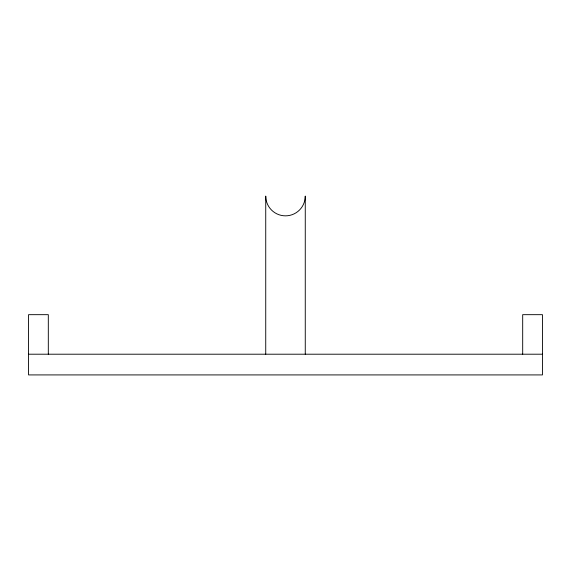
<?xml version="1.0" encoding="UTF-8"?>
<svg xmlns="http://www.w3.org/2000/svg" width="571" height="571" viewBox="0 0 571 571"><rect width="100%" height="100%" fill="white"/><g stroke="black" fill="none" stroke-linecap="round" stroke-linejoin="round"><path stroke-width="0.86" d="M28.55 354.206L542.45 354.206M522.686 354.206L522.686 314.671L542.45 314.671L542.45 374.919L28.55 374.919L28.55 314.671L48.314 314.671L48.314 354.206M305.264 354.206L305.264 196.081A19.764 19.764 0 0 1 285.5 215.845A19.764 19.764 0 0 1 265.736 196.081L265.736 354.206"/></g></svg>
